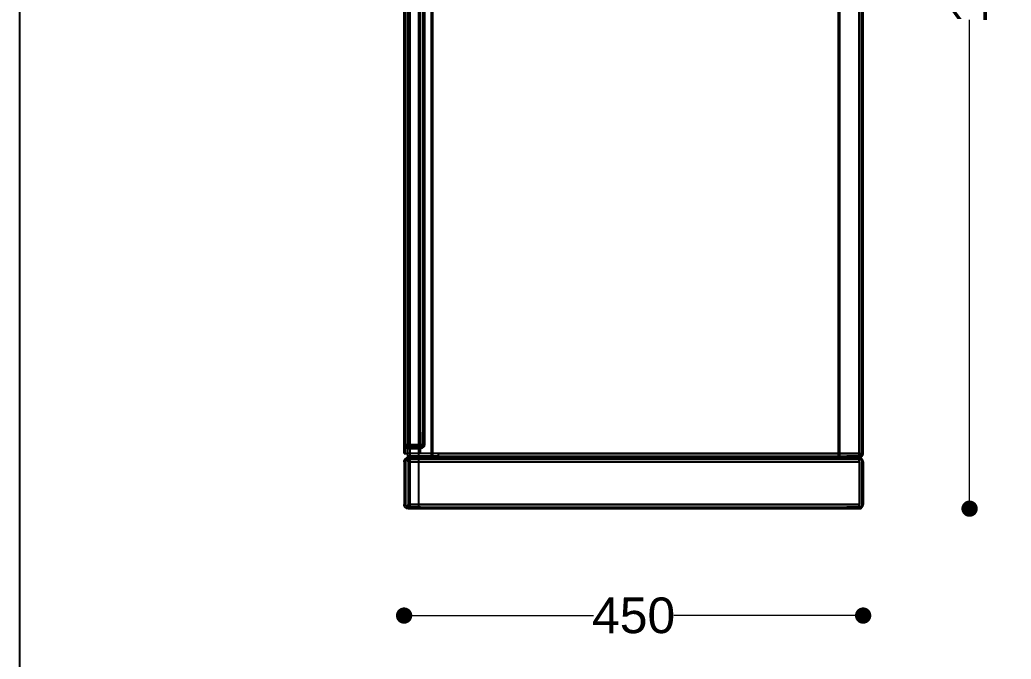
# Model space of a CAD drawing. Header units: millimetres. Extents: x 10366 to 13995, y 24552 to 29685.
# Drawn here: x 10366 to 11338, y 27307 to 27934 of the extents above; entities that cross this region are included whole.
import ezdxf

# ---------------------------------------------------------------- set-up
doc = ezdxf.new("R2010")
doc.units = ezdxf.units.MM
doc.header["$LTSCALE"] = 3
doc.layers.add('Default', color=7, linetype='Continuous')
doc.layers.add('Hidden_lines', color=7, linetype='Continuous')
doc.styles.get("Standard").update_dxf_attribs({"font": 'arial.ttf'})
doc.dimstyles.new('MATEUSZ', dxfattribs={"dimtxt": 35, "dimasz": 16, "dimexe": 0.18, "dimexo": 0.0625, "dimgap": 0.09, "dimtad": 0, "dimdec": 0, "dimdsep": 46, "dimtxsty": 'Standard', "dimblk": 'DOT', "dimcen": 0.09, "dimse1": 1, "dimse2": 1, "dimadec": 0, "dimazin": 0, "dimtfac": 1, "dimtdec": 0, "dimtofl": 0, "dimtmove": 0, "dimatfit": 3, "dimfxl": 1, "dimtolj": 1, "dimtzin": 0, "dimlwd": 9, "dimlwe": 9, "dimarcsym": 0})

# ---------------------------------------------------------------- blocks, each defined once
blk = doc.blocks.new('_Dot')
at = {"color": 0, "linetype": 'ByBlock', "lineweight": -2}
blk.add_line((-0.5, 0), (-1, 0), dxfattribs=at)
at = {"color": 0, "linetype": 'ByBlock', "const_width": 0.5}
blk.add_lwpolyline([(-0.25, 0, 1), (0.25, 0, 1)], format="xyb", close=True, dxfattribs=at)
blk = doc.blocks.new('*D16')
at = {"color": 0, "lineweight": 9, "transparency": 16777216}
for p, q in [((10758.91, 27349.55), (10928.51, 27349.55)), ((11176.91, 27349.55), (11007.31, 27349.55))]:
    blk.add_line(p, q, dxfattribs=at)
at = {"layer": 'Defpoints', "color": 0, "transparency": 16777216}
for p in [(10742.91, 27458.39), (11192.91, 27458.61), (11192.91, 27349.55)]:
    blk.add_point(p, dxfattribs=at)
at = {"color": 0, "lineweight": 9, "transparency": 16777216, "xscale": 16, "yscale": 16, "zscale": 16, "rotation": 180}
blk.add_blockref('_Dot', (10742.91, 27349.55), dxfattribs=at)
at = {"color": 0, "lineweight": 9, "transparency": 16777216, "xscale": 16, "yscale": 16, "zscale": 16}
blk.add_blockref('_Dot', (11192.91, 27349.55), dxfattribs=at)
at = {"color": 0, "transparency": 16777216, "insert": (10967.91, 27349.55), "char_height": 35, "attachment_point": 5}
blk.add_mtext('\\A1;450', dxfattribs=at)
blk = doc.blocks.new('*D17')
at = {"color": 0, "lineweight": 9, "transparency": 16777216}
for p, q in [((11297.24, 28498.4), (11297.24, 28035.04)), ((11297.24, 27470.4), (11297.24, 27933.75))]:
    blk.add_line(p, q, dxfattribs=at)
at = {"layer": 'Defpoints', "color": 0, "transparency": 16777216}
for p in [(10967.76, 28514.4), (11188.92, 27454.4), (11297.24, 27454.4)]:
    blk.add_point(p, dxfattribs=at)
at = {"color": 0, "lineweight": 9, "transparency": 16777216, "xscale": 16, "yscale": 16, "zscale": 16}
for p, rotation in [((11297.24, 28514.4), 90), ((11297.24, 27454.4), 270)]:
    blk.add_blockref('_Dot', p, dxfattribs=dict(at, rotation=rotation))
at = {"color": 0, "transparency": 16777216, "insert": (11297.24, 27984.4), "char_height": 35, "attachment_point": 5, "rotation": 90}
blk.add_mtext('\\A1;1060', dxfattribs=at)

msp = doc.modelspace()

# ---------------------------------------------------------------- linework, layer by layer
msp.add_lwpolyline([(10366.2, 24552.48), (10366.2, 29684.64), (13995, 29684.64), (13995, 24552.48)], close=True)
at = {"layer": 'Default'}
for p, q in [((10742.91, 27508.39), (10742.91, 28420.41)), ((10746.69, 27508.39), (10746.69, 28420.41)), ((11189.13, 27508.39), (11189.13, 28420.41)), ((11192.91, 27508.39), (11192.91, 28420.41)), ((10776.52, 27508.39), (10746.69, 27508.39)), ((11189.13, 27508.39), (10746.69, 27508.39)), ((10776.52, 27504.4), (10746.69, 27504.4)), ((10776.52, 27508.39), (11188.92, 27508.39)), ((10776.52, 27504.4), (11188.92, 27504.4)), ((10742.91, 27500.41), (10742.91, 27458.49)), ((10744.41, 27500.41), (10744.41, 27458.49)), ((10746.9, 27500.41), (11188.92, 27500.41)), ((10746.9, 27500.41), (10746.9, 27458.49)), ((11188.92, 27500.41), (11188.92, 27458.49)), ((11191.41, 27500.41), (11191.41, 27458.49)), ((11192.91, 27500.41), (11192.91, 27458.49)), ((10742.91, 27458.49), (10744.41, 27458.49)), ((10742.91, 27458.41), (10744.41, 27458.41)), ((10744.41, 27458.61), (10744.41, 27458.41)), ((10746.9, 27458.39), (10746.9, 27458.61)), ((10746.9, 27458.61), (10749.17, 27458.61)), ((10746.9, 27458.49), (11188.92, 27458.49)), ((11188.92, 27458.41), (10746.9, 27458.41)), ((10746.9, 27458.39), (11188.92, 27458.39)), ((10746.9, 27454.4), (11188.92, 27454.4)), ((10758.92, 27454.4), (10746.9, 27454.4)), ((10758.92, 27454.4), (10746.9, 27454.4)), ((10756.85, 27458.61), (11188.92, 27458.61)), ((11176.9, 27454.4), (11188.92, 27454.4)), ((11188.92, 27454.4), (11176.9, 27454.4)), ((11188.92, 27458.39), (11188.92, 27458.61)), ((11191.41, 27458.61), (11191.41, 27458.41)), ((11192.91, 27458.49), (11191.41, 27458.49)), ((11192.91, 27458.41), (11191.41, 27458.41))]:
    msp.add_line(p, q, dxfattribs=at)
for points in [[(10743.07, 27516.25, 0), (10742.95, 27516.81, 0), (10742.91, 27517.38, 0)], [(10742.91, 27508.39, 0), (10742.91, 27508.39, 0), (10742.91, 27508.39, 0), (10742.91, 27508.39, 0), (10742.91, 27508.39, 0), (10742.91, 27508.39, 0), (10742.91, 27508.39, 0), (10742.91, 27508.39, 0), (10742.91, 27508.39, 0), (10742.91, 27508.39, 0), (10742.91, 27508.39, 0), (10742.91, 27508.39, 0), (10742.94, 27508.39, 0), (10743.03, 27508.39, 0), (10743.99, 27508.39, 0), (10746.69, 27508.39, 0)], [(10742.91, 27500.41, 0), (10742.93, 27500.81, 0), (10742.99, 27501.2, 0), (10743.08, 27501.59, 0), (10743.22, 27501.96, 0), (10743.39, 27502.32, 0), (10743.6, 27502.66, 0), (10743.84, 27502.97, 0), (10744.1, 27503.26, 0), (10744.39, 27503.52, 0), (10744.71, 27503.75, 0), (10745.04, 27503.94, 0), (10745.4, 27504.11, 0), (10745.76, 27504.23, 0), (10746.13, 27504.32, 0), (10746.51, 27504.38, 0), (10746.9, 27504.4, 0)], [(10746.69, 27504.4, 0), (10746.69, 27504.4, 0), (10746.69, 27504.4, 0), (10746.69, 27504.4, 0), (10746.69, 27504.4, 0), (10746.69, 27504.4, 0), (10746.69, 27504.41, 0), (10746.69, 27504.46, 0), (10746.69, 27504.68, 0), (10746.69, 27505.52, 0), (10746.69, 27508.39, 0)], [(10746.9, 27500.41, 0), (10746.9, 27504.4, 0)], [(10776.52, 27504.4, 0), (10776.52, 27504.4, 0), (10776.52, 27504.4, 0), (10776.52, 27504.4, 0), (10776.52, 27504.4, 0), (10776.52, 27504.4, 0), (10776.52, 27504.41, 0), (10776.52, 27504.46, 0), (10776.52, 27504.68, 0), (10776.52, 27505.52, 0), (10776.52, 27508.39, 0)], [(11191.41, 27508.39, 0), (11191.39, 27508.14, 0), (11191.36, 27507.89, 0), (11191.29, 27507.65, 0), (11191.21, 27507.42, 0), (11191.1, 27507.2, 0), (11190.97, 27506.99, 0), (11190.82, 27506.79, 0), (11190.66, 27506.61, 0), (11190.48, 27506.45, 0), (11190.28, 27506.31, 0), (11190.07, 27506.18, 0), (11189.85, 27506.08, 0), (11189.62, 27506, 0), (11189.39, 27505.94, 0), (11189.16, 27505.91, 0), (11188.92, 27505.9, 0)], [(11188.92, 27504.4, 0), (11189.32, 27504.42, 0), (11189.71, 27504.48, 0), (11190.1, 27504.58, 0), (11190.47, 27504.71, 0), (11190.83, 27504.89, 0), (11191.16, 27505.09, 0), (11191.48, 27505.33, 0), (11191.76, 27505.59, 0), (11192.02, 27505.89, 0), (11192.25, 27506.2, 0), (11192.45, 27506.54, 0), (11192.61, 27506.89, 0), (11192.74, 27507.25, 0), (11192.83, 27507.62, 0), (11192.89, 27508, 0), (11192.91, 27508.39, 0)], [(11188.92, 27504.4, 0), (11188.92, 27504.4, 0), (11188.92, 27504.4, 0), (11188.92, 27504.4, 0), (11188.92, 27504.4, 0), (11188.92, 27504.4, 0), (11188.92, 27504.41, 0), (11188.92, 27504.46, 0), (11188.92, 27504.68, 0), (11188.92, 27505.52, 0), (11188.92, 27508.39, 0)], [(11188.92, 27500.41, 0), (11188.92, 27504.4, 0)], [(11192.91, 27500.41, 0), (11192.89, 27500.81, 0), (11192.83, 27501.2, 0), (11192.73, 27501.59, 0), (11192.59, 27501.96, 0), (11192.42, 27502.32, 0), (11192.21, 27502.66, 0), (11191.98, 27502.97, 0), (11191.71, 27503.26, 0), (11191.42, 27503.52, 0), (11191.1, 27503.75, 0), (11190.77, 27503.94, 0), (11190.42, 27504.11, 0), (11190.05, 27504.23, 0), (11189.68, 27504.32, 0), (11189.3, 27504.38, 0), (11188.92, 27504.4, 0)], [(11189.13, 27508.39, 0), (11192.91, 27508.39, 0)], [(10746.9, 27502.9, 0), (10746.65, 27502.89, 0), (10746.4, 27502.85, 0), (10746.16, 27502.79, 0), (10745.92, 27502.7, 0), (10745.7, 27502.59, 0), (10745.49, 27502.47, 0), (10745.3, 27502.32, 0), (10745.12, 27502.15, 0), (10744.96, 27501.97, 0), (10744.81, 27501.77, 0), (10744.69, 27501.56, 0), (10744.59, 27501.34, 0), (10744.51, 27501.12, 0), (10744.45, 27500.88, 0), (10744.42, 27500.65, 0), (10744.41, 27500.41, 0)], [(11188.92, 27502.9, 0), (11189.17, 27502.89, 0), (11189.41, 27502.85, 0), (11189.65, 27502.79, 0), (11189.89, 27502.7, 0), (11190.11, 27502.59, 0), (11190.32, 27502.47, 0), (11190.52, 27502.32, 0), (11190.69, 27502.15, 0), (11190.86, 27501.97, 0), (11191, 27501.77, 0), (11191.12, 27501.56, 0), (11191.22, 27501.34, 0), (11191.3, 27501.12, 0), (11191.36, 27500.88, 0), (11191.39, 27500.65, 0), (11191.41, 27500.41, 0)], [(10746.9, 27454.4, 0), (10746.49, 27454.42, 0), (10746.1, 27454.48, 0), (10745.72, 27454.58, 0), (10745.34, 27454.71, 0), (10744.99, 27454.89, 0), (10744.65, 27455.09, 0), (10744.34, 27455.33, 0), (10744.05, 27455.59, 0), (10743.79, 27455.89, 0), (10743.56, 27456.2, 0), (10743.36, 27456.54, 0), (10743.2, 27456.89, 0), (10743.07, 27457.25, 0), (10742.98, 27457.62, 0), (10742.92, 27458, 0), (10742.91, 27458.39, 0)], [(10744.41, 27458.39, 0), (10744.42, 27458.14, 0), (10744.46, 27457.89, 0), (10744.52, 27457.65, 0), (10744.6, 27457.42, 0), (10744.71, 27457.2, 0), (10744.84, 27456.99, 0), (10744.99, 27456.79, 0), (10745.15, 27456.61, 0), (10745.34, 27456.45, 0), (10745.53, 27456.31, 0), (10745.74, 27456.18, 0), (10745.96, 27456.08, 0), (10746.19, 27456, 0), (10746.42, 27455.94, 0), (10746.66, 27455.91, 0), (10746.9, 27455.9, 0)], [(10746.9, 27454.4, 0), (10746.9, 27454.4, 0), (10746.9, 27454.4, 0), (10746.9, 27454.4, 0), (10746.9, 27454.4, 0), (10746.9, 27454.4, 0), (10746.9, 27454.41, 0), (10746.9, 27454.46, 0), (10746.9, 27454.68, 0), (10746.9, 27455.52, 0), (10746.9, 27458.39, 0)], [(11188.92, 27454.4, 0), (11188.92, 27454.4, 0), (11188.92, 27454.4, 0), (11188.92, 27454.4, 0), (11188.92, 27454.4, 0), (11188.92, 27454.4, 0), (11188.92, 27454.41, 0), (11188.92, 27454.46, 0), (11188.92, 27454.68, 0), (11188.92, 27455.52, 0), (11188.92, 27458.39, 0)], [(11191.41, 27458.39, 0), (11191.39, 27458.14, 0), (11191.36, 27457.89, 0), (11191.29, 27457.65, 0), (11191.21, 27457.42, 0), (11191.1, 27457.2, 0), (11190.97, 27456.99, 0), (11190.82, 27456.79, 0), (11190.66, 27456.61, 0), (11190.48, 27456.45, 0), (11190.28, 27456.31, 0), (11190.07, 27456.18, 0), (11189.85, 27456.08, 0), (11189.62, 27456, 0), (11189.39, 27455.94, 0), (11189.16, 27455.91, 0), (11188.92, 27455.9, 0)], [(11188.92, 27454.4, 0), (11189.32, 27454.42, 0), (11189.71, 27454.48, 0), (11190.1, 27454.58, 0), (11190.47, 27454.71, 0), (11190.83, 27454.89, 0), (11191.16, 27455.09, 0), (11191.48, 27455.33, 0), (11191.76, 27455.59, 0), (11192.02, 27455.89, 0), (11192.25, 27456.2, 0), (11192.45, 27456.54, 0), (11192.61, 27456.89, 0), (11192.74, 27457.25, 0), (11192.83, 27457.62, 0), (11192.89, 27458, 0), (11192.91, 27458.39, 0)]]:
    msp.add_polyline3d(points, dxfattribs=at)
at = {"layer": 'Hidden_lines'}
for p, q in [((10744.41, 27508.39), (10744.41, 28420.41)), ((10748.91, 27458.39), (10748.91, 28424.4)), ((10756.91, 28424.4), (10756.91, 27458.39)), ((10758.91, 27508.39), (10758.91, 28420.41)), ((11191.41, 27508.39), (11191.41, 28420.41)), ((10769.92, 27504.4), (10769.92, 28174.4)), ((10770.92, 27504.4), (10770.92, 28174.4)), ((11168.92, 27504.4), (11168.92, 28174.4)), ((11169.92, 27504.4), (11169.92, 28174.4)), ((10746.9, 27983.91), (10746.9, 27517.38)), ((10761.41, 27983.91), (10761.41, 27517.38)), ((10762.91, 27983.91), (10762.91, 27517.38)), ((10761.41, 27929.24), (10762.91, 27929.24)), ((10762.91, 27529.4), (10761.41, 27529.4)), ((10761.41, 27529.4), (10761.41, 27517.38)), ((10761.41, 27517.38), (10761.41, 27529.4)), ((10761.41, 27529.4), (10762.91, 27529.4)), ((10762.91, 27529.4), (10762.91, 27517.38)), ((10762.91, 27517.38), (10762.91, 27529.4)), ((10746.9, 27517.38), (10758.92, 27517.38)), ((10758.92, 27514.89), (10746.9, 27514.89)), ((10746.9, 27513.39), (10758.92, 27513.39)), ((10748.91, 27513.39), (10748.91, 27514.89)), ((10756.91, 27514.89), (10756.91, 27513.39)), ((10776.52, 27505.9), (10746.69, 27505.9)), ((10746.9, 27504.4), (11188.92, 27504.4)), ((10746.9, 27504.4), (11188.92, 27504.4)), ((10770.92, 27505.4), (11168.92, 27505.4)), ((10770.92, 27504.4), (10770.92, 27505.4)), ((10776.52, 27505.9), (11188.92, 27505.9)), ((11168.92, 27504.4), (11168.92, 27505.4)), ((11188.92, 27505.9), (11176.9, 27505.9)), ((11176.9, 27505.9), (11176.9, 27504.4)), ((11176.9, 27505.9), (11188.92, 27505.9)), ((11176.9, 27504.4), (11176.9, 27505.9)), ((11188.92, 27504.4), (11176.9, 27504.4)), ((11176.9, 27504.4), (11188.92, 27504.4)), ((10746.9, 27502.9), (11188.92, 27502.9)), ((10746.9, 27502.9), (11188.92, 27502.9)), ((10742.91, 27458.61), (10744.41, 27458.61)), ((10746.9, 27455.9), (11188.92, 27455.9)), ((10758.92, 27455.9), (10746.9, 27455.9)), ((10758.92, 27455.9), (10746.9, 27455.9)), ((10748.91, 27454.4), (10748.91, 27458.39)), ((10748.91, 27454.4), (10748.91, 27455.9)), ((10749.17, 27458.61), (10756.85, 27458.61)), ((10756.91, 27457.99), (10756.91, 27454.4)), ((10756.91, 27455.9), (10756.91, 27454.4)), ((10758.92, 27454.4), (10758.92, 27455.9)), ((10758.92, 27454.4), (10758.92, 27455.9)), ((11176.9, 27455.9), (11188.92, 27455.9)), ((11176.9, 27454.4), (11176.9, 27455.9)), ((11188.92, 27455.9), (11176.9, 27455.9)), ((11176.9, 27455.9), (11176.9, 27454.4)), ((11192.91, 27458.61), (11191.41, 27458.61))]:
    msp.add_line(p, q, dxfattribs=at)
for points in [[(10742.91, 27517.38, 0), (10742.91, 27517.38, 0), (10742.91, 27517.38, 0), (10742.91, 27517.38, 0), (10742.91, 27517.38, 0), (10742.91, 27517.38, 0), (10742.91, 27517.38, 0), (10742.91, 27517.38, 0), (10742.91, 27517.38, 0), (10742.91, 27517.38, 0), (10742.91, 27517.38, 0), (10742.91, 27517.38, 0), (10742.93, 27517.38, 0), (10743.02, 27517.38, 0), (10743.98, 27517.38, 0), (10746.9, 27517.38, 0)], [(10746.9, 27513.39, 0), (10746.25, 27513.44, 0), (10745.62, 27513.6, 0), (10745.03, 27513.85, 0), (10744.49, 27514.2, 0), (10744.01, 27514.62, 0), (10743.61, 27515.11, 0), (10743.3, 27515.66, 0), (10743.07, 27516.25, 0)], [(10744.41, 27517.38, 0), (10744.42, 27517.13, 0), (10744.46, 27516.88, 0), (10744.52, 27516.64, 0), (10744.6, 27516.41, 0), (10744.71, 27516.18, 0), (10744.84, 27515.97, 0), (10744.99, 27515.78, 0), (10745.15, 27515.6, 0), (10745.34, 27515.44, 0), (10745.53, 27515.29, 0), (10745.74, 27515.17, 0), (10745.96, 27515.07, 0), (10746.19, 27514.99, 0), (10746.42, 27514.93, 0), (10746.66, 27514.9, 0), (10746.9, 27514.89, 0)], [(10762.91, 27517.38, 0), (10762.89, 27516.98, 0), (10762.83, 27516.58, 0), (10762.73, 27516.2, 0), (10762.59, 27515.82, 0), (10762.42, 27515.47, 0), (10762.21, 27515.13, 0), (10761.98, 27514.82, 0), (10761.71, 27514.53, 0), (10761.42, 27514.27, 0), (10761.1, 27514.04, 0), (10760.77, 27513.84, 0), (10760.42, 27513.68, 0), (10760.05, 27513.55, 0), (10759.68, 27513.46, 0), (10759.3, 27513.41, 0), (10758.92, 27513.39, 0)], [(10758.92, 27514.89, 0), (10759.17, 27514.9, 0), (10759.41, 27514.94, 0), (10759.65, 27515, 0), (10759.89, 27515.09, 0), (10760.11, 27515.19, 0), (10760.32, 27515.32, 0), (10760.51, 27515.47, 0), (10760.69, 27515.64, 0), (10760.86, 27515.82, 0), (10761, 27516.02, 0), (10761.12, 27516.22, 0), (10761.22, 27516.44, 0), (10761.3, 27516.67, 0), (10761.36, 27516.9, 0), (10761.39, 27517.14, 0), (10761.41, 27517.38, 0)], [(10758.92, 27517.38, 0), (10762.91, 27517.38, 0)]]:
    msp.add_polyline3d(points, dxfattribs=at)
for points in [[(10752.91, 27514.89, 0), (10756.91, 27514.89, 0), (10752.91, 27514.89, 0), (10748.91, 27514.89, 0)], [(10752.91, 27513.39, 0), (10756.91, 27513.39, 0), (10752.91, 27513.39, 0), (10748.91, 27513.39, 0)]]:
    msp.add_polyline3d(points, close=True, dxfattribs=at)

# ---------------------------------------------------------------- dimensions: what is measured, and where the dimension line sits
dim = msp.add_linear_dim(base=(11297.24, 27454.4), p1=(10967.76, 28514.4), p2=(11188.92, 27454.4), angle=90, dimstyle='MATEUSZ')
dim.commit()
dim.dimension.update_dxf_attribs({"geometry": '*D17', "text_midpoint": (11297.24, 27984.4)})
dim = msp.add_linear_dim(base=(11192.91, 27349.55), p1=(10742.91, 27458.39), p2=(11192.91, 27458.61), dimstyle='MATEUSZ')
dim.commit()
dim.dimension.update_dxf_attribs({"geometry": '*D16', "text_midpoint": (10967.91, 27349.55)})

doc.saveas('drawing.dxf')
